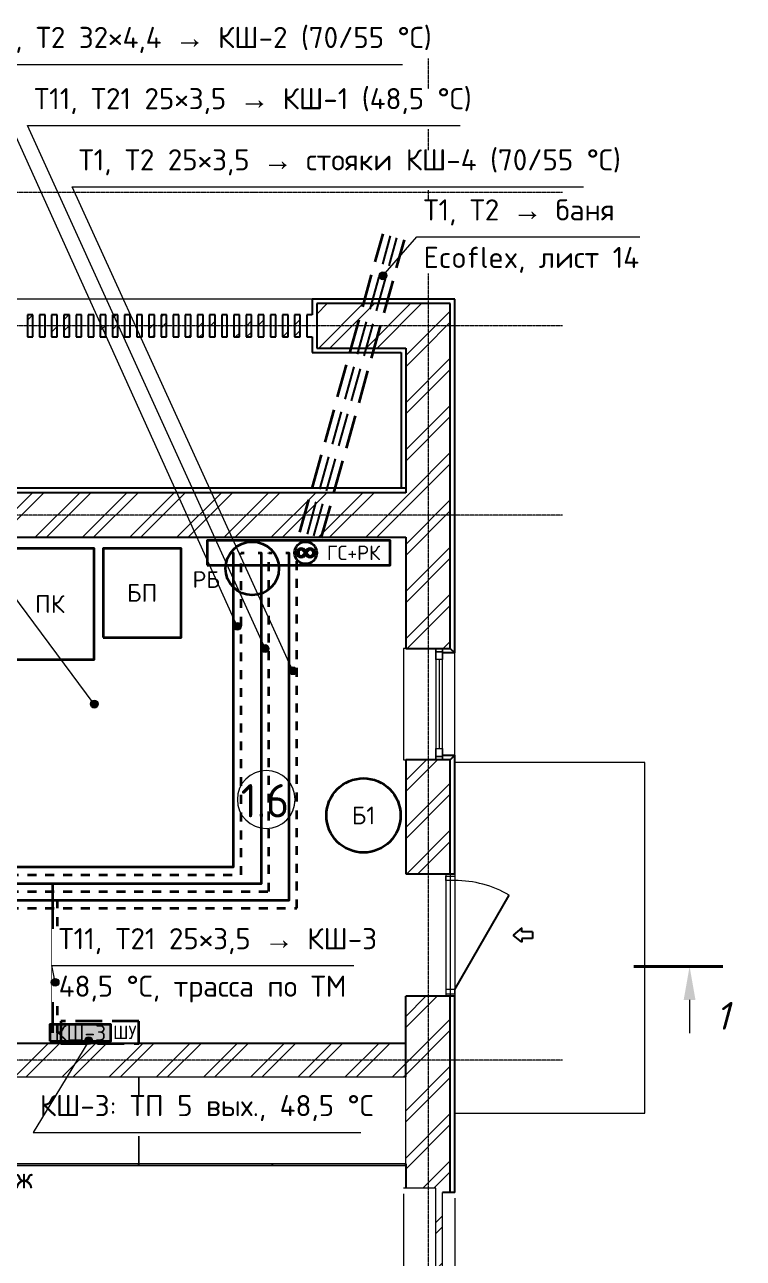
# Model space of a CAD drawing. Header units: millimetres. Extents: x -5016 to 22834, y -6019 to 18943.
# Drawn here: x 16374 to 22834, y 7119 to 18207 of the extents above; entities that cross this region are included whole.
import ezdxf
from ezdxf.enums import TextEntityAlignment as Align

# ---------------------------------------------------------------- set-up
doc = ezdxf.new("R2010")
doc.units = ezdxf.units.MM
for name, pattern in [('ОВ_ПУНКТ', [160, 80, -80]), ('ОВ_ШТРИХ', [330, 240, -90]), ('Осевая 12-2-2', [16, 12, -2, 0, -2]), ('Пунктир 2-1_5', [3.5, 2, -1.5])]:
    doc.linetypes.add(name, pattern=pattern)
for name, color, linetype, lineweight in [('A-AREA-IDEN', 8, 'Continuous', 13), ('A-DOOR', 8, 'Continuous', 13), ('A-FLOR', 9, 'Continuous', 13), ('A-GLAZ', 8, 'Continuous', 13), ('A-WALL', 8, 'Continuous', 13), ('A-WALL-PATT', 8, 'Continuous', 13), ('G-ANNO-SYMB', 8, 'Continuous', 13), ('I-FURN', 9, 'Continuous', 13), ('S-GRID', 8, 'Continuous', 13), ('АР_подложка', 8, 'Continuous', 13), ('ОВ_выноски', 7, 'Continuous', 18), ('ОВ_КШ', 7, 'Continuous', 35), ('ОВ_марки', 7, 'Continuous', 18), ('ОВ_оборуд', 7, 'Continuous', 35), ('ОВ_Т1', 1, 'Continuous', 50), ('ОВ_Т11', 6, 'Continuous', 35), ('ОВ_Т2', 5, 'Continuous', 50), ('ОВ_Т21', 4, 'Continuous', 35), ('ОВ_теплотрасса', 6, 'Continuous', 35)]:
    doc.layers.add(name, color=color, linetype=linetype, lineweight=lineweight)
doc.styles.add('GOST', font='isocpeur.ttf', dxfattribs={"width": 0.9})
doc.styles.add('GOST Common', font='GOST_Common.ttf', dxfattribs={"height": 300})
doc.styles.add('ISOCPEUR_I', font='isocpeui.ttf', dxfattribs={"height": 250})
pattern_1 = [(45, (0, 0), (-212.132, 212.132), []), (45, (0, 100), (-212.132, 212.132), [])]

# ---------------------------------------------------------------- blocks, each defined once
blk = doc.blocks.new('INT 18 Шкаф - INT 18 Шкаф-1564175-Этаж 1 - Планировка')
at = {"layer": 'I-FURN'}
for p, q in [((-1200, 350), (1200, 350)), ((-1200, 350), (-1200, -430)), ((1200, -430), (1200, 350)), ((1200, -430), (-1200, -430)), ((-1198.5, -432), (-0.8, -432)), ((-1198.5, -432), (-1198.5, -450)), ((-0.8, -450), (-0.8, -432)), ((0.8, -432), (1198.5, -432)), ((0.8, -432), (0.8, -450)), ((1198.5, -450), (1198.5, -432)), ((-0.8, -450), (-1198.5, -450)), ((1198.5, -450), (0.8, -450))]:
    blk.add_line(p, q, dxfattribs=at)
blk = doc.blocks.new('INT 19 Дверь входная одностворчатая с остеклением - 1100 х 2480 ОС-Сверху 2-1581826-Этаж 1 - Планировка')
at = {"layer": 'A-DOOR', "lineweight": 25}
for p, q in [((-30, 940), (-30, 842)), ((-30, 940), (0, 940)), ((0, 940), (30, 940)), ((30, 940), (30, 842)), ((-65, 842), (0, 764)), ((-30, 842), (-65, 842)), ((65, 842), (0, 764)), ((30, 842), (65, 842)), ((490, 240), (-359, 730))]:
    blk.add_line(p, q, dxfattribs=at)
at = {"layer": 'A-DOOR'}
for p, q in [((-550, 240), (-530, 240)), ((-550, 240), (-550, 160)), ((-530, 160), (-530, 240)), ((-530, 240), (-490, 240)), ((-530, 160), (-530, 240)), ((-490, 240), (490, 240)), ((-490, 240), (-490, 160)), ((530, 240), (490, 240)), ((490, 240), (490, 160)), ((530, 240), (550, 240)), ((530, 160), (530, 240)), ((530, 160), (530, 240)), ((550, 240), (550, 160)), ((-550, 160), (-530, 160)), ((-490, 160), (-530, 160)), ((-490, 160), (490, 160)), ((490, 160), (530, 160)), ((530, 160), (550, 160))]:
    blk.add_line(p, q, dxfattribs=at)
blk.add_arc((490, 240), 980, 150, 180, dxfattribs=at)
blk = doc.blocks.new('INT 20 Окно Прямоугольник 1ст - INT 20 Окно Прямоугольник 1ст 1000-3000h-1568821-Этаж 1 - Планировка')
at = {"layer": 'A-GLAZ'}
for p, q in [((460, 240), (-460, 240)), ((-500, 130), (-400, 130)), ((-470, 130), (-500, 130)), ((-470, 70), (-470, 130)), ((-400, 130), (-470, 130)), ((-470, 130), (-470, 70)), ((400, 130), (500, 130)), ((470, 130), (400, 130)), ((500, 130), (470, 130)), ((470, 130), (470, 70)), ((470, 70), (470, 130)), ((-500, 70), (-470, 70)), ((-400, 70), (-500, 70)), ((-470, 70), (-400, 70)), ((500, 70), (400, 70)), ((400, 70), (470, 70)), ((470, 70), (500, 70)), ((-500, -200), (-500, -220)), ((-500, -220), (500, -220)), ((500, -220), (500, -200))]:
    blk.add_line(p, q, dxfattribs=at)
blk = doc.blocks.new('INT 20 Откосы окон снаружи Прямоугольник - INT 20 Откосы окон снаружи Прямоугольник-1566574-Этаж 1 - Планировка')
at = {"layer": 'A-WALL', "lineweight": 25}
for p, q in [((-477, 30), (-477, -80)), ((443, -80), (443, 30))]:
    blk.add_line(p, q, dxfattribs=at)
blk = doc.blocks.new('INT 20 Створка - 05_ Правое поворотно-откидное-1566575-Этаж 1 - Планировка')
at = {"layer": 'A-GLAZ'}
for p, q in [((400, 30), (-400, 30)), ((-400, 30), (-400, -30)), ((400, 30), (-400, 30)), ((-400, 30), (-400, -30)), ((400, -30), (400, 30)), ((400, -30), (400, 30)), ((-400, 0), (400, 0)), ((-400, -30), (400, -30)), ((-400, -30), (400, -30))]:
    blk.add_line(p, q, dxfattribs=at)
blk = doc.blocks.new('INT 20 Откосы окон снаружи Прямоугольник - INT 20 Откосы окон снаружи Прямоугольник-1566578-Этаж 1 - Планировка')
at = {"layer": 'A-WALL', "lineweight": 25}
for p, q in [((-877, 30), (-877, -80)), ((843, -80), (843, 30))]:
    blk.add_line(p, q, dxfattribs=at)
blk = doc.blocks.new('INT 20 Подоконник - Подоконник внутри-1566579-Этаж 1 - Планировка')
at = {"layer": 'A-GLAZ'}
for p, q in [((-950, 0), (-950, -290)), ((850, 0), (-950, 0)), ((850, -290), (850, 0)), ((-900, -290), (800, -290))]:
    blk.add_line(p, q, dxfattribs=at)
blk = doc.blocks.new('INT 20 Подоконник - Подоконник снаружи-1566581-Этаж 1 - Планировка')
at = {"layer": 'A-GLAZ'}
for p, q in [((-910, 0), (-910, 110)), ((810, 0), (-910, 0)), ((-860, 110), (760, 110)), ((810, 110), (810, 0))]:
    blk.add_line(p, q, dxfattribs=at)
blk = doc.blocks.new('Разрез - Номер сзади-3578-Этаж 1 - Планировка')
at = {"layer": 'G-ANNO-SYMB'}
blk.add_hatch(color=256, dxfattribs=at).paths.add_polyline_path([(2.47, -3), (3, 0), (3.53, -3)])
at = {"layer": 'G-ANNO-SYMB', "lineweight": 40}
blk.add_line((0, 0), (8, 0), dxfattribs=at)
at = {"layer": 'G-ANNO-SYMB'}
blk.add_line((3, -3), (3, -6), dxfattribs=at)
blk = doc.blocks.new('INT Марка помещения - Номер помещения _ Площадь _ Имя-1615504-Этаж 1 - Планировка')
at = {"layer": 'A-AREA-IDEN'}
for start, end in [(360, 180), (180, 360)]:
    blk.add_arc((0, 0), 2.6, start, end, dxfattribs=at)
blk = doc.blocks.new('АР_План_1_этажа')
at = {"layer": 'A-WALL-PATT', "lineweight": 9}
h = blk.add_hatch(dxfattribs=at)
h.set_pattern_fill('FP_1', color=256, style=0, pattern_type=2)
h.set_pattern_definition(pattern_1)
h.paths.add_polyline_path([(21968, 19973), (22368, 19973), (22368, 20373), (21168, 20373), (21168, 19973)])
h = blk.add_hatch(dxfattribs=at)
h.set_pattern_fill('FP_1', color=256, style=0, pattern_type=2)
h.set_pattern_definition(pattern_1)
h.paths.add_polyline_path([(18567, 20073), (18617, 20073), (18617, 20273), (18567, 20273)])
h = blk.add_hatch(dxfattribs=at)
h.set_pattern_fill('FP_1', color=256, style=0, pattern_type=2)
h.set_pattern_definition(pattern_1)
h.paths.add_polyline_path([(18676, 20073), (18726, 20073), (18726, 20273), (18676, 20273)])
h = blk.add_hatch(dxfattribs=at)
h.set_pattern_fill('FP_1', color=256, style=0, pattern_type=2)
h.set_pattern_definition(pattern_1)
h.paths.add_polyline_path([(18785, 20073), (18835, 20073), (18835, 20273), (18785, 20273)])
h = blk.add_hatch(dxfattribs=at)
h.set_pattern_fill('FP_1', color=256, style=0, pattern_type=2)
h.set_pattern_definition(pattern_1)
h.paths.add_polyline_path([(18895, 20073), (18945, 20073), (18945, 20273), (18895, 20273)])
h = blk.add_hatch(dxfattribs=at)
h.set_pattern_fill('FP_1', color=256, style=0, pattern_type=2)
h.set_pattern_definition(pattern_1)
h.paths.add_polyline_path([(19113, 20073), (19163, 20073), (19163, 20273), (19113, 20273)])
h = blk.add_hatch(dxfattribs=at)
h.set_pattern_fill('FP_1', color=256, style=0, pattern_type=2)
h.set_pattern_definition(pattern_1)
h.paths.add_polyline_path([(19222, 20073), (19272, 20073), (19272, 20273), (19222, 20273)])
h = blk.add_hatch(dxfattribs=at)
h.set_pattern_fill('FP_1', color=256, style=0, pattern_type=2)
h.set_pattern_definition(pattern_1)
h.paths.add_polyline_path([(19331, 20073), (19381, 20073), (19381, 20273), (19331, 20273)])
h = blk.add_hatch(dxfattribs=at)
h.set_pattern_fill('FP_1', color=256, style=0, pattern_type=2)
h.set_pattern_definition(pattern_1)
h.paths.add_polyline_path([(19550, 20073), (19600, 20073), (19600, 20273), (19550, 20273)])
h = blk.add_hatch(dxfattribs=at)
h.set_pattern_fill('FP_1', color=256, style=0, pattern_type=2)
h.set_pattern_definition(pattern_1)
h.paths.add_polyline_path([(19659, 20073), (19709, 20073), (19709, 20273), (19659, 20273)])
h = blk.add_hatch(dxfattribs=at)
h.set_pattern_fill('FP_1', color=256, style=0, pattern_type=2)
h.set_pattern_definition(pattern_1)
h.paths.add_polyline_path([(19768, 20073), (19818, 20073), (19818, 20273), (19768, 20273)])
h = blk.add_hatch(dxfattribs=at)
h.set_pattern_fill('FP_1', color=256, style=0, pattern_type=2)
h.set_pattern_definition(pattern_1)
h.paths.add_polyline_path([(19986, 20073), (20036, 20073), (20036, 20273), (19986, 20273)])
h = blk.add_hatch(dxfattribs=at)
h.set_pattern_fill('FP_1', color=256, style=0, pattern_type=2)
h.set_pattern_definition(pattern_1)
h.paths.add_polyline_path([(20096, 20073), (20146, 20073), (20146, 20273), (20096, 20273)])
h = blk.add_hatch(dxfattribs=at)
h.set_pattern_fill('FP_1', color=256, style=0, pattern_type=2)
h.set_pattern_definition(pattern_1)
h.paths.add_polyline_path([(20205, 20073), (20255, 20073), (20255, 20273), (20205, 20273)])
h = blk.add_hatch(dxfattribs=at)
h.set_pattern_fill('FP_1', color=256, style=0, pattern_type=2)
h.set_pattern_definition(pattern_1)
h.paths.add_polyline_path([(20423, 20073), (20473, 20073), (20473, 20273), (20423, 20273)])
h = blk.add_hatch(dxfattribs=at)
h.set_pattern_fill('FP_1', color=256, style=0, pattern_type=2)
h.set_pattern_definition(pattern_1)
h.paths.add_polyline_path([(20532, 20073), (20582, 20073), (20582, 20273), (20532, 20273)])
h = blk.add_hatch(dxfattribs=at)
h.set_pattern_fill('FP_1', color=256, style=0, pattern_type=2)
h.set_pattern_definition(pattern_1)
h.paths.add_polyline_path([(20641, 20073), (20691, 20073), (20691, 20273), (20641, 20273)])
h = blk.add_hatch(dxfattribs=at)
h.set_pattern_fill('FP_1', color=256, style=0, pattern_type=2)
h.set_pattern_definition(pattern_1)
h.paths.add_polyline_path([(20860, 20073), (20910, 20073), (20910, 20273), (20860, 20273)])
h = blk.add_hatch(dxfattribs=at)
h.set_pattern_fill('FP_1', color=256, style=0, pattern_type=2)
h.set_pattern_definition(pattern_1)
h.paths.add_polyline_path([(20969, 20073), (21019, 20073), (21019, 20273), (20969, 20273)])
h = blk.add_hatch(dxfattribs=at)
h.set_pattern_fill('FP_1', color=256, style=0, pattern_type=2)
h.set_pattern_definition(pattern_1)
h.paths.add_polyline_path([(22368, 18673), (22368, 19973), (21968, 19973), (21968, 18673), (22150, 18673)])
h = blk.add_hatch(dxfattribs=at)
h.set_pattern_fill('FP_1', color=256, style=0, pattern_type=2)
h.set_pattern_definition(pattern_1)
h.paths.add_polyline_path([(21968, 18273), (21968, 18673), (14568, 18673), (14568, 18273), (20706, 18273)])
h = blk.add_hatch(dxfattribs=at)
h.set_pattern_fill('FP_1', color=256, style=0, pattern_type=2)
h.set_pattern_definition(pattern_1)
h.paths.add_polyline_path([(21968, 5973), (22368, 5973), (22368, 7013), (22298, 7013), (22298, 8733), (22368, 8733), (22368, 10663), (22298, 10663), (22298, 12383), (22368, 12383), (22368, 14148), (21968, 14148), (21968, 12423), (22238, 12423), (22238, 10623), (21968, 10623), (21968, 8773), (22238, 8773), (22238, 6973), (21968, 6973), (21968, 6100)])
h.paths.add_polyline_path([(22368, 15248), (22368, 16273), (21968, 16273), (21968, 15248)])
h.paths.add_polyline_path([(21968, 17273), (22368, 17273), (22368, 18673), (21968, 18673), (21968, 18173)])
h = blk.add_hatch(dxfattribs=at)
h.set_pattern_fill('FP_1', color=256, style=0, pattern_type=2)
h.set_pattern_definition(pattern_1)
h.paths.add_polyline_path([(21968, 13423), (21968, 13723), (16768, 13723), (16768, 13423), (20706, 13423)])
h.paths.add_polyline_path([(15868, 13423), (15868, 13723), (14868, 13723), (14868, 13423), (14930, 13423)])
at = {"layer": 'A-FLOR'}
for p, q in [((21128, 20413), (15008, 20413)), ((24118, 16248), (22408, 16248)), ((24118, 13098), (24118, 16248)), ((22408, 13098), (24118, 13098))]:
    blk.add_line(p, q, dxfattribs=at)
at = {"layer": 'A-WALL', "lineweight": 25}
for p, q in [((21128, 20413), (21128, 20273)), ((22408, 20413), (21128, 20413)), ((22408, 17233), (22408, 20413)), ((22368, 20373), (21168, 20373)), ((21168, 20373), (21168, 19973)), ((22368, 17273), (22368, 20373)), ((18567, 20273), (18567, 20073)), ((18617, 20273), (18567, 20273)), ((18617, 20073), (18617, 20273)), ((18676, 20273), (18676, 20073)), ((18726, 20273), (18676, 20273)), ((18726, 20073), (18726, 20273)), ((18785, 20273), (18785, 20073)), ((18835, 20273), (18785, 20273)), ((18835, 20073), (18835, 20273)), ((18895, 20273), (18895, 20073)), ((18945, 20273), (18895, 20273)), ((18945, 20073), (18945, 20273)), ((19004, 20273), (19004, 20073)), ((19054, 20273), (19004, 20273)), ((19054, 20073), (19054, 20273)), ((19113, 20273), (19113, 20073)), ((19163, 20273), (19113, 20273)), ((19163, 20073), (19163, 20273)), ((19222, 20273), (19222, 20073)), ((19272, 20273), (19222, 20273)), ((19272, 20073), (19272, 20273)), ((19331, 20273), (19331, 20073)), ((19381, 20273), (19331, 20273)), ((19381, 20073), (19381, 20273)), ((19440, 20273), (19440, 20073)), ((19490, 20273), (19440, 20273)), ((19490, 20073), (19490, 20273)), ((19550, 20273), (19550, 20073)), ((19600, 20273), (19550, 20273)), ((19600, 20073), (19600, 20273)), ((19659, 20273), (19659, 20073)), ((19709, 20273), (19659, 20273)), ((19709, 20073), (19709, 20273)), ((19768, 20273), (19768, 20073)), ((19818, 20273), (19768, 20273)), ((19818, 20073), (19818, 20273)), ((19877, 20273), (19877, 20073)), ((19927, 20273), (19877, 20273)), ((19927, 20073), (19927, 20273)), ((19986, 20273), (19986, 20073)), ((20036, 20273), (19986, 20273)), ((20036, 20073), (20036, 20273)), ((20096, 20273), (20096, 20073)), ((20146, 20273), (20096, 20273)), ((20146, 20073), (20146, 20273)), ((20205, 20273), (20205, 20073)), ((20255, 20273), (20205, 20273)), ((20255, 20073), (20255, 20273)), ((20314, 20273), (20314, 20073)), ((20364, 20273), (20314, 20273)), ((20364, 20073), (20364, 20273)), ((20423, 20273), (20423, 20073)), ((20473, 20273), (20423, 20273)), ((20473, 20073), (20473, 20273)), ((20532, 20273), (20532, 20073)), ((20582, 20273), (20532, 20273)), ((20582, 20073), (20582, 20273)), ((20641, 20273), (20641, 20073)), ((20691, 20273), (20641, 20273)), ((20691, 20073), (20691, 20273)), ((20751, 20273), (20751, 20073)), ((20801, 20273), (20751, 20273)), ((20801, 20073), (20801, 20273)), ((20860, 20273), (20860, 20073)), ((20910, 20273), (20860, 20273)), ((20910, 20073), (20910, 20273)), ((20969, 20273), (20969, 20073)), ((21019, 20273), (20969, 20273)), ((21019, 20073), (21019, 20273)), ((21078, 20273), (21078, 20073)), ((21128, 20273), (21078, 20273)), ((18567, 20073), (18617, 20073)), ((18676, 20073), (18726, 20073)), ((18785, 20073), (18835, 20073)), ((18895, 20073), (18945, 20073)), ((19004, 20073), (19054, 20073)), ((19113, 20073), (19163, 20073)), ((19222, 20073), (19272, 20073)), ((19331, 20073), (19381, 20073)), ((19440, 20073), (19490, 20073)), ((19550, 20073), (19600, 20073)), ((19659, 20073), (19709, 20073)), ((19768, 20073), (19818, 20073)), ((19877, 20073), (19927, 20073)), ((19986, 20073), (20036, 20073)), ((20096, 20073), (20146, 20073)), ((20205, 20073), (20255, 20073)), ((20314, 20073), (20364, 20073)), ((20423, 20073), (20473, 20073)), ((20532, 20073), (20582, 20073)), ((20641, 20073), (20691, 20073)), ((20751, 20073), (20801, 20073)), ((20860, 20073), (20910, 20073)), ((20969, 20073), (21019, 20073)), ((21078, 20073), (21128, 20073)), ((21128, 20073), (21128, 19933)), ((21168, 19973), (21968, 19973)), ((21968, 19973), (21968, 18673)), ((21128, 19933), (21928, 19933)), ((21928, 19933), (21928, 18713)), ((21968, 18673), (14968, 18673)), ((21968, 18713), (15008, 18713)), ((17068, 18273), (21968, 18273)), ((21968, 18273), (21968, 17273)), ((21968, 17273), (22368, 17273)), ((22368, 17273), (22408, 17233)), ((22408, 16313), (22368, 16273)), ((22408, 15248), (22408, 16313)), ((21968, 16273), (21968, 15248)), ((22368, 16273), (21968, 16273)), ((22368, 15248), (22368, 16273)), ((21968, 15248), (22408, 15248)), ((22408, 14148), (21968, 14148)), ((21968, 13423), (21968, 14148)), ((22368, 12383), (22368, 14148)), ((22408, 12383), (22408, 14148)), ((21968, 13723), (16768, 13723)), ((21968, 12643), (21968, 12423))]:
    blk.add_line(p, q, dxfattribs=at)
at = {"layer": 'A-WALL'}
for p, q in [((22328, 15248), (22328, 14148)), ((22368, 15248), (22368, 14148)), ((22408, 15248), (22408, 14148))]:
    blk.add_line(p, q, dxfattribs=at)
at = {"layer": 'G-ANNO-SYMB', "linetype": 'Пунктир 2-1_5'}
blk.add_line((24518, 14415), (24819, 14415), dxfattribs=at)
at = {"layer": 'S-GRID', "color": 251, "linetype": 'Осевая 12-2-2', "true_color": 0x646464}
for p, q in [((22168, 22575), (22168, -1346)), ((23376, 21373), (-1176, 21373)), ((23376, 20173), (-1176, 20173)), ((23376, 18473), (-1176, 18473)), ((23376, 13573), (-1176, 13573))]:
    blk.add_line(p, q, dxfattribs=at)
at = {"layer": 'A-AREA-IDEN', "xscale": 99.99999999999993, "yscale": 99.99999999999993, "zscale": 99.99999999999993}
blk.add_blockref('INT Марка помещения - Номер помещения _ Площадь _ Имя-1615504-Этаж 1 - Планировка', (20714, 15916), dxfattribs=at)
at = {"layer": 'A-DOOR', "lineweight": 25, "rotation": 269.9999999999999}
blk.add_blockref('INT 19 Дверь входная одностворчатая с остеклением - 1100 х 2480 ОС-Сверху 2-1581826-Этаж 1 - Планировка', (22168, 14698), dxfattribs=at)
at = {"layer": 'A-GLAZ'}
for name, p, rotation in [('INT 20 Окно Прямоугольник 1ст - INT 20 Окно Прямоугольник 1ст 1000-3000h-1568821-Этаж 1 - Планировка', (22168, 16773), 269.9999999999999), ('INT 20 Створка - 05_ Правое поворотно-откидное-1566575-Этаж 1 - Планировка', (22268, 16773), 269.9999999999999), ('INT 20 Подоконник - Подоконник внутри-1566579-Этаж 1 - Планировка', (22238, 11473), 269.9999999999999), ('INT 20 Подоконник - Подоконник снаружи-1566581-Этаж 1 - Планировка', (22298, 11473), 270.0000000000006)]:
    blk.add_blockref(name, p, dxfattribs=dict(at, rotation=rotation))
at = {"layer": 'A-WALL', "lineweight": 25, "rotation": 269.9999999999999}
for name, p in [('INT 20 Откосы окон снаружи Прямоугольник - INT 20 Откосы окон снаружи Прямоугольник-1566574-Этаж 1 - Планировка', (22378, 16756)), ('INT 20 Откосы окон снаружи Прямоугольник - INT 20 Откосы окон снаружи Прямоугольник-1566578-Этаж 1 - Планировка', (22378, 11506))]:
    blk.add_blockref(name, p, dxfattribs=at)
at = {"layer": 'G-ANNO-SYMB', "extrusion": (0, 0, -1), "xscale": 99.99999999999993, "yscale": 99.99999999999993, "zscale": 99.99999999999993}
blk.add_blockref('Разрез - Номер сзади-3578-Этаж 1 - Планировка', (-24819, 14415), dxfattribs=at)
at = {"layer": 'I-FURN'}
for p in [(18368, 13073), (20768, 13073)]:
    blk.add_blockref('INT 18 Шкаф - INT 18 Шкаф-1564175-Этаж 1 - Планировка', p, dxfattribs=at)
at = {"layer": 'A-AREA-IDEN', "insert": (20485, 16055), "char_height": 300, "width": 561.18, "attachment_point": 1, "style": 'GOST Common'}
blk.add_mtext('1.6', dxfattribs=at)
at = {"layer": 'G-ANNO-SYMB', "insert": (24752, 14097), "char_height": 250, "width": 160.34, "attachment_point": 1, "style": 'ISOCPEUR_I', "bg_fill": 3, "box_fill_scale": 0, "bg_fill_color": 256, "bg_fill_true_color": 3254780160, "bg_fill_transparency": 256}
blk.add_mtext('\\fISOCPEUR|b0|i1|c204|p34|;1', dxfattribs=at)

msp = doc.modelspace()

# ---------------------------------------------------------------- block references
at = {"layer": 'АР_подложка'}
msp.add_blockref('АР_План_1_этажа', (-2168, -4673), dxfattribs=at)

# ---------------------------------------------------------------- next in the draw order: hatches: boundary and pattern name
at = {"layer": 'ОВ_выноски'}
h = msp.add_hatch(color=7, dxfattribs=at)
edge = h.paths.add_edge_path()
edge.add_arc((19595, 15950), 35, 0, 360)
h = msp.add_hatch(color=7, dxfattribs=at)
edge = h.paths.add_edge_path()
edge.add_arc((18285, 12800), 35, 0, 360)
h = msp.add_hatch(color=7, dxfattribs=at)
edge = h.paths.add_edge_path()
edge.add_arc((18535, 12600), 35, 0, 360)
h = msp.add_hatch(color=7, dxfattribs=at)
edge = h.paths.add_edge_path()
edge.add_arc((18785, 12400), 35, 0, 360)
h = msp.add_hatch(color=7, dxfattribs=at)
edge = h.paths.add_edge_path()
edge.add_arc((17000, 12100), 35, 0, 360)
h = msp.add_hatch(color=7, dxfattribs=at)
edge = h.paths.add_edge_path()
edge.add_arc((16950, 9075), 35, 0, 360)
at = {"layer": 'ОВ_КШ'}
msp.add_hatch(color=2, dxfattribs=at).paths.add_polyline_path([(16600, 9070), (17150, 9070), (17150, 9220), (16600, 9220)])

# ---------------------------------------------------------------- next in the draw order: linework, layer by layer
at = {"layer": 'ОВ_выноски'}
msp.add_lwpolyline([(17000, 12100), (15517, 14096)], dxfattribs=at)
for centre in [(19595, 15950), (18285, 12800), (18535, 12600), (18785, 12400), (17000, 12100), (16950, 9075)]:
    msp.add_circle(centre, 35, dxfattribs=at)
at = {"layer": 'ОВ_КШ'}
msp.add_lwpolyline([(16600, 9070), (17150, 9070), (17150, 9220), (16600, 9220)], close=True, dxfattribs=at)
at = {"layer": 'ОВ_оборуд'}
for points in [[(18016, 13350), (19660, 13350), (19660, 13570), (18016, 13570)], [(16200, 12500), (17000, 12500), (17000, 13500), (16200, 13500)], [(17080, 12700), (17780, 12700), (17780, 13500), (17080, 13500)]]:
    msp.add_lwpolyline(points, close=True, dxfattribs=at)
at = {"layer": 'ОВ_оборуд', "linetype": 'ОВ_ШТРИХ'}
msp.add_lwpolyline([(16700, 9050), (17400, 9050), (17400, 9250), (16700, 9250)], close=True, dxfattribs=at)
at = {"layer": 'ОВ_оборуд'}
for centre, radius in [((18420, 13320), 240), ((19420, 11100), 334)]:
    msp.add_circle(centre, radius, dxfattribs=at)
at = {"layer": 'ОВ_Т1', "lineweight": 25}
for points in [[(19593, 16055), (19664, 16308)], [(19480, 15651), (19561, 15940)], [(19367, 15246), (19448, 15535)], [(19254, 14842), (19335, 15131)], [(19141, 14437), (19222, 14726)], [(19029, 14033), (19109, 14322)], [(18916, 13628), (18996, 13917)]]:
    msp.add_lwpolyline(points, dxfattribs=at)
at = {"layer": 'ОВ_Т1', "lineweight": 35}
for points in [[(18222, 13460), (18250, 13460), (18250, 10635), (15600, 10635)], [(18722, 13460), (18750, 13460), (18750, 10335), (15600, 10335)]]:
    msp.add_lwpolyline(points, dxfattribs=at)
at = {"layer": 'ОВ_Т1'}
msp.add_circle((18860, 13460), 35, dxfattribs=at)
at = {"layer": 'ОВ_Т11', "lineweight": 35}
for points in [[(18472, 13460), (18500, 13460), (18500, 10485), (15600, 10485)], [(16625, 10485), (16625, 9145)]]:
    msp.add_lwpolyline(points, dxfattribs=at)
at = {"layer": 'ОВ_Т2', "lineweight": 25}
for points in [[(19651, 16039), (19721, 16292)], [(19538, 15635), (19619, 15924)], [(19425, 15230), (19506, 15519)], [(19312, 14826), (19393, 15115)], [(19199, 14421), (19280, 14710)], [(19086, 14016), (19167, 14305)], [(18973, 13612), (19054, 13901)]]:
    msp.add_lwpolyline(points, dxfattribs=at)
at = {"layer": 'ОВ_Т2', "linetype": 'ОВ_ПУНКТ', "lineweight": 35}
for points in [[(15600, 10565), (18320, 10565), (18320, 13460), (18348, 13460)], [(15600, 10265), (18820, 10265), (18820, 13460), (18848, 13460)]]:
    msp.add_lwpolyline(points, dxfattribs=at)
at = {"layer": 'ОВ_Т2'}
msp.add_circle((18940, 13460), 35, dxfattribs=at)
at = {"layer": 'ОВ_Т21', "linetype": 'ОВ_ПУНКТ', "lineweight": 35}
for points in [[(15600, 10415), (18570, 10415), (18570, 13460), (18598, 13460)], [(16670, 9145), (16670, 10415)]]:
    msp.add_lwpolyline(points, dxfattribs=at)
at = {"layer": 'ОВ_теплотрасса', "lineweight": 35}
for points in [[(19526, 16074), (19596, 16327)], [(19718, 16020), (19789, 16273)], [(19413, 15670), (19493, 15959)], [(19605, 15616), (19686, 15905)], [(19300, 15265), (19380, 15554)], [(19492, 15211), (19573, 15500)], [(19187, 14861), (19268, 15149)], [(19380, 14807), (19460, 15096)], [(19074, 14456), (19155, 14745)], [(19267, 14402), (19347, 14691)], [(18961, 14051), (19042, 14340)], [(19154, 13998), (19234, 14287)], [(18848, 13647), (18929, 13936)], [(19041, 13593), (19122, 13882)]]:
    msp.add_lwpolyline(points, dxfattribs=at)
msp.add_circle((18900, 13460), 100, dxfattribs=at)

# ---------------------------------------------------------------- next in the draw order: texts
at = {"layer": 'ОВ_марки', "style": 'GOST'}
msp.add_text('КШ-3', height=140, dxfattribs=at).set_placement((16875, 9145), align=Align.MIDDLE_CENTER)
msp.add_text('Ст. Т1, Т2 Ø25×3,5 на 2 этаж', height=190, dxfattribs=at).set_placement((12992, 7690), align=Align.BOTTOM_LEFT)
at = {"layer": 'ОВ_оборуд', "style": 'GOST'}
for s, height, p in [('ГС+РК', 130, (19330, 13460)), ('БП', 160, (17430, 13100)), ('ПК', 160, (16600, 13000)), ('Б1', 160, (19420, 11100)), ('ШУ', 120, (17275, 9150))]:
    msp.add_text(s, height=height, dxfattribs=at).set_placement(p, align=Align.MIDDLE_CENTER)
msp.add_text('РБ', height=150, dxfattribs=at).set_placement((18130, 13220), align=Align.MIDDLE_RIGHT)

# ---------------------------------------------------------------- next in the draw order: wipeouts: each hides what was drawn before it
for points in [[(16000, 17820), (19772, 17820), (19772, 18178), (16000, 18178)], [(19900, 15972), (21905, 15972), (21905, 16628), (19900, 16628)], [(16450, 8220), (19397, 8220), (19397, 8578), (16450, 8578)]]:
    msp.add_wipeout(points)

# ---------------------------------------------------------------- next in the draw order: linework, layer by layer
at = {"layer": 'ОВ_выноски'}
for points in [[(18285, 12800), (16000, 17850)], [(16000, 17850), (19772, 17850)], [(19595, 15950), (19900, 16300)], [(19900, 16300), (21905, 16300)], [(16950, 9075), (16450, 8250)], [(16450, 8250), (19397, 8250)]]:
    msp.add_lwpolyline(points, dxfattribs=at)

# ---------------------------------------------------------------- next in the draw order: texts
at = {"layer": 'ОВ_марки', "style": 'GOST'}
for s, p in [('Т1, Т2 32×4,4 → КШ-2 (70/55 °С)', (16060, 17940)), ('Т1, Т2 → баня', (19960, 16390)), ('КШ-3: ТП 5 вых., 48,5 °С', (16510, 8340))]:
    msp.add_text(s, height=190, dxfattribs=at).set_placement(p, align=Align.BOTTOM_LEFT)
msp.add_text('Ecoflex, лист 14', height=190, dxfattribs=at).set_placement((19960, 16210), align=Align.TOP_LEFT)

# ---------------------------------------------------------------- next in the draw order: wipeouts: each hides what was drawn before it
msp.add_wipeout([(16620, 9422), (19332, 9422), (19332, 10078), (16620, 10078)])

# ---------------------------------------------------------------- next in the draw order: hatches: boundary and pattern name
at = {"layer": 'ОВ_выноски'}
h = msp.add_hatch(color=7, dxfattribs=at)
edge = h.paths.add_edge_path()
edge.add_arc((16648, 9600), 35, 0, 360)

# ---------------------------------------------------------------- next in the draw order: linework, layer by layer
for points in [[(16648, 9600), (16620, 9750)], [(16620, 9750), (19332, 9750)]]:
    msp.add_lwpolyline(points, dxfattribs=at)
msp.add_circle((16648, 9600), 35, dxfattribs=at)

# ---------------------------------------------------------------- next in the draw order: texts
at = {"layer": 'ОВ_марки', "style": 'GOST'}
msp.add_text('Т11, Т21 25×3,5 → КШ-3', height=190, dxfattribs=at).set_placement((16680, 9840), align=Align.BOTTOM_LEFT)
msp.add_text('48,5 °С, трасса по ТМ', height=190, dxfattribs=at).set_placement((16680, 9660), align=Align.TOP_LEFT)

# ---------------------------------------------------------------- next in the draw order: wipeouts: each hides what was drawn before it
msp.add_wipeout([(16400, 17270), (20290, 17270), (20290, 17628), (16400, 17628)])

# ---------------------------------------------------------------- next in the draw order: linework, layer by layer
at = {"layer": 'ОВ_выноски'}
for points in [[(18535, 12600), (16400, 17300)], [(16400, 17300), (20290, 17300)]]:
    msp.add_lwpolyline(points, dxfattribs=at)

# ---------------------------------------------------------------- next in the draw order: texts
at = {"layer": 'ОВ_марки', "style": 'GOST'}
msp.add_text('Т11, Т21 25×3,5 → КШ-1 (48,5 °С)', height=190, dxfattribs=at).set_placement((16460, 17390), align=Align.BOTTOM_LEFT)

# ---------------------------------------------------------------- next in the draw order: wipeouts: each hides what was drawn before it
msp.add_wipeout([(16800, 16720), (21396, 16720), (21396, 17078), (16800, 17078)])

# ---------------------------------------------------------------- next in the draw order: linework, layer by layer
at = {"layer": 'ОВ_выноски'}
for points in [[(18785, 12400), (16800, 16750)], [(16800, 16750), (21396, 16750)]]:
    msp.add_lwpolyline(points, dxfattribs=at)

# ---------------------------------------------------------------- next in the draw order: texts
at = {"layer": 'ОВ_марки', "style": 'GOST'}
msp.add_text('Т1, Т2 25×3,5 → стояки КШ-4 (70/55 °С)', height=190, dxfattribs=at).set_placement((16860, 16840), align=Align.BOTTOM_LEFT)

doc.saveas('drawing.dxf')
